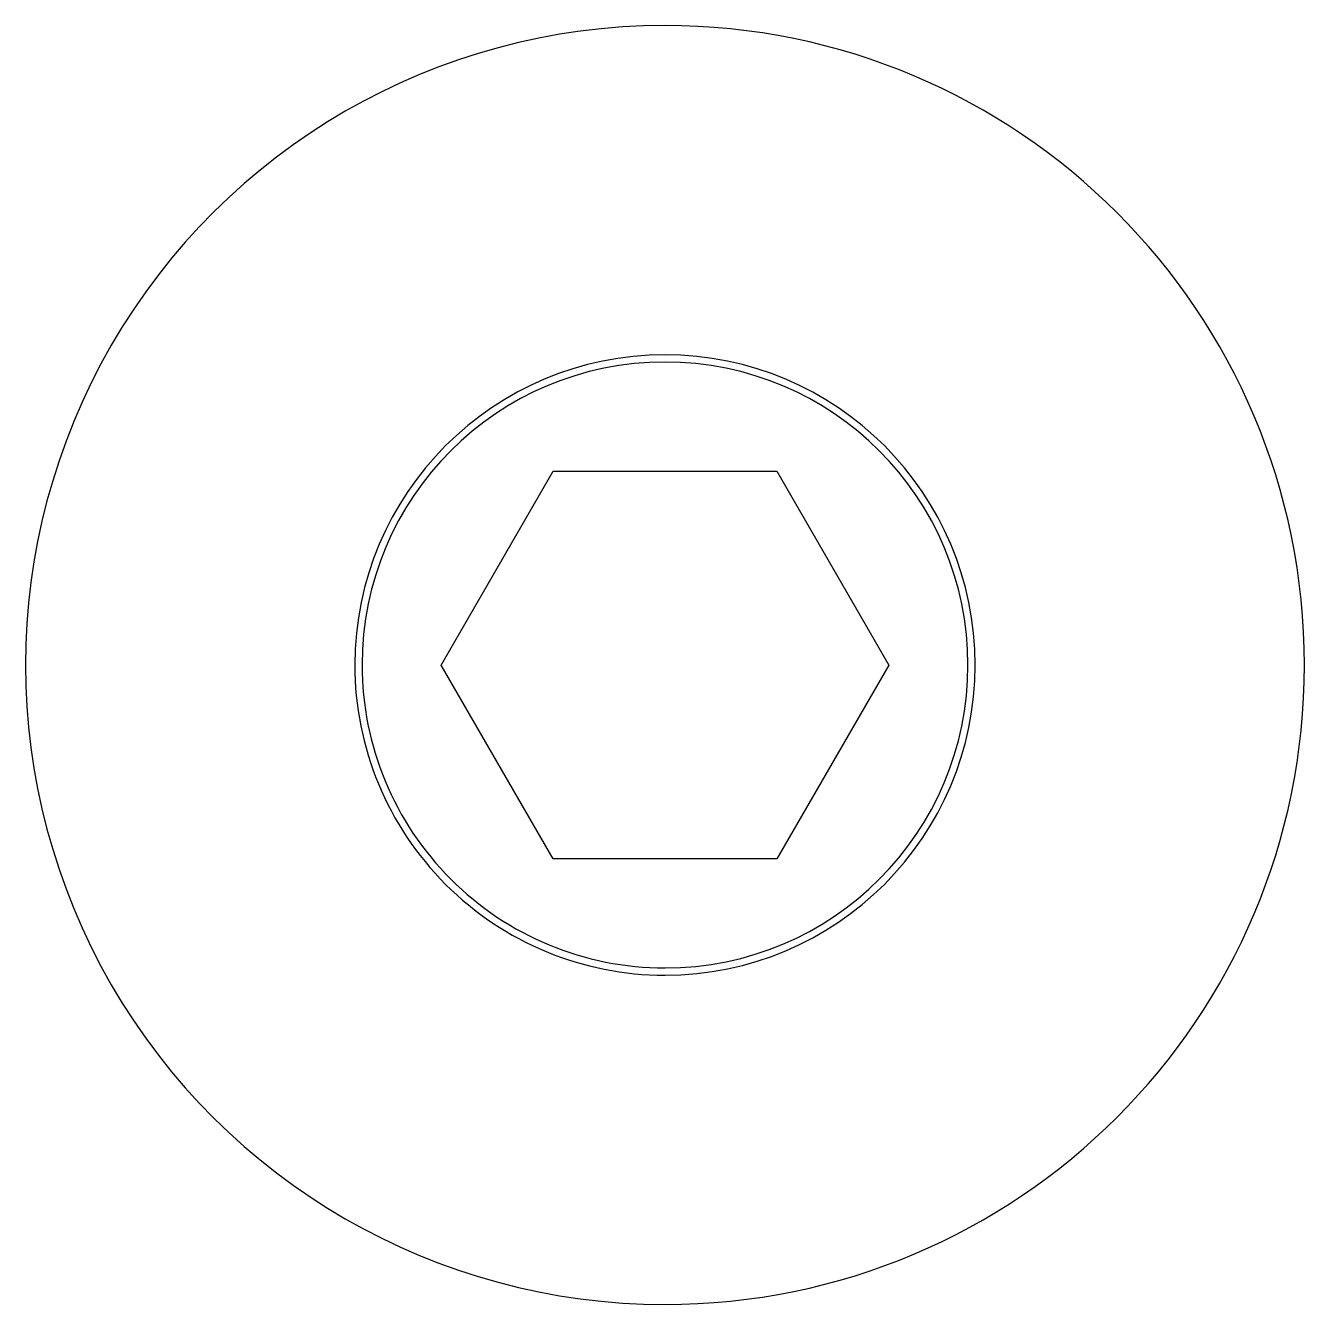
# Model space of a CAD drawing. Header units: millimetres. Extents: x -4.12 to 4.12, y -4.12 to 4.12.
import ezdxf

# ---------------------------------------------------------------- set-up
doc = ezdxf.new("R2010")
doc.units = ezdxf.units.MM
doc.layers.add('MAIN-1', color=7, linetype='Continuous')
doc.layers.add('MAIN-2', color=7, linetype='Continuous')

msp = doc.modelspace()

# ---------------------------------------------------------------- linework, layer by layer
at = {"layer": 'MAIN-1'}
for p, q in [((-1.4434, 0), (-0.7217, 1.25)), ((-0.7217, 1.25), (0.7217, 1.25)), ((0.7217, 1.25), (1.4434, 0)), ((1.4434, 0), (0.7217, -1.25)), ((-0.7217, -1.25), (-1.4434, 0)), ((0.7217, -1.25), (-0.7217, -1.25))]:
    msp.add_line(p, q, dxfattribs=at)
for start, end in [(89.99998, 270.00002), (270.00002, 89.99998)]:
    msp.add_arc((0, 0), 4.1225, start, end, dxfattribs=at)
at = {"layer": 'MAIN-2'}
for p, q in [((-0.7217, 1.25), (-0.7217, 1.25)), ((0.7217, 1.25), (0.7217, 1.25)), ((1.4434, 0), (1.4434, 0)), ((-1.4434, 0), (-1.4434, 0)), ((-0.7217, -1.25), (-0.7217, -1.25)), ((0.7217, -1.25), (0.7217, -1.25))]:
    msp.add_line(p, q, dxfattribs=at)
for radius, start, end in [(2, 89.99998, 179.99998), (2, 89.99998, 179.99998), (2, 0, 89.99998), (2, 0, 89.99998), (1.9531, 89.99998, 179.99998), (1.9531, 0, 89.99998), (2, 179.99998, 270.00002), (2, 179.99998, 270.00002), (1.9531, 179.99998, 270.00002), (2, 270.00002, 0), (1.9531, 270.00002, 0), (2, 270.00002, 0)]:
    msp.add_arc((0, 0), radius, start, end, dxfattribs=at)

doc.saveas('drawing.dxf')
